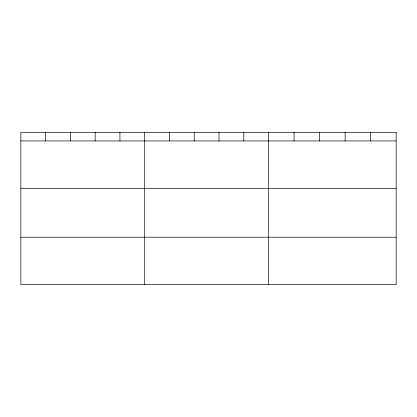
<?xml version="1.0" encoding="UTF-8"?>
<svg xmlns="http://www.w3.org/2000/svg" width="417" height="417" viewBox="0 0 417 417"><rect width="100%" height="100%" fill="white"/><g stroke="black" fill="none" stroke-linecap="round" stroke-linejoin="round"><path stroke-width="0.63" d="M20.85 140.946L396.15 140.946M20.85 188.359L396.15 188.359M20.85 237.21L396.15 237.21M370.63 132.377L370.63 140.946M345.109 132.377L345.109 140.946M319.589 132.377L319.589 140.946M294.068 132.377L294.068 140.946M268.548 132.377L268.548 284.623M243.778 132.377L243.778 140.946M219.008 132.377L219.008 140.946M194.239 132.377L194.239 140.946M169.469 132.377L169.469 140.946M144.699 132.377L144.699 284.623M119.929 132.377L119.929 140.946M95.159 132.377L95.159 140.946M70.39 132.377L70.39 140.946M45.62 132.377L45.62 140.946M396.15 132.377L20.85 132.377L20.85 284.623L396.15 284.623L396.15 132.377"/></g></svg>
